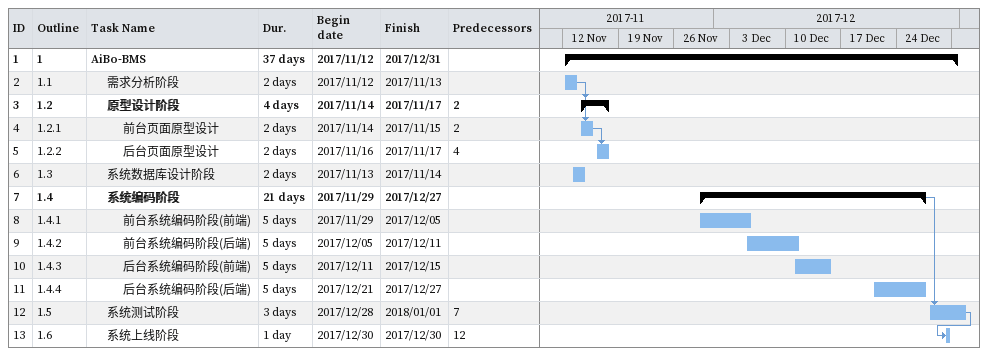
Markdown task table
| ID | WBS | Task | Duration | Start | Finish | Predecessors |
|---|---|---|---|---|---|---|
| 1 | 1 | **AiBo-BMS** | 37d | 2017-11-12 | 2017-12-31 |  |
| 2 | 1.1 | 需求分析阶段 | 2d | 2017-11-12 | 2017-11-13 |  |
| 3 | 1.2 | **原型设计阶段** | 4d | 2017-11-14 | 2017-11-17 | 2 |
| 4 | 1.2.1 | 前台页面原型设计 | 2d | 2017-11-14 | 2017-11-15 | 2 |
| 5 | 1.2.2 | 后台页面原型设计 | 2d | 2017-11-16 | 2017-11-17 | 4 |
| 6 | 1.3 | 系统数据库设计阶段 | 2d | 2017-11-13 | 2017-11-14 |  |
| 7 | 1.4 | **系统编码阶段** | 21d | 2017-11-29 | 2017-12-27 |  |
| 8 | 1.4.1 | 前台系统编码阶段(前端) | 5d | 2017-11-29 | 2017-12-05 |  |
| 9 | 1.4.2 | 前台系统编码阶段(后端) | 5d | 2017-12-05 | 2017-12-11 |  |
| 10 | 1.4.3 | 后台系统编码阶段(前端) | 5d | 2017-12-11 | 2017-12-15 |  |
| 11 | 1.4.4 | 后台系统编码阶段(后端) | 5d | 2017-12-21 | 2017-12-27 |  |
| 12 | 1.5 | 系统测试阶段 | 3d | 2017-12-28 | 2018-01-01 | 7 |
| 13 | 1.6 | 系统上线阶段 | 1d | 2017-12-30 | 2017-12-30 | 12 |
